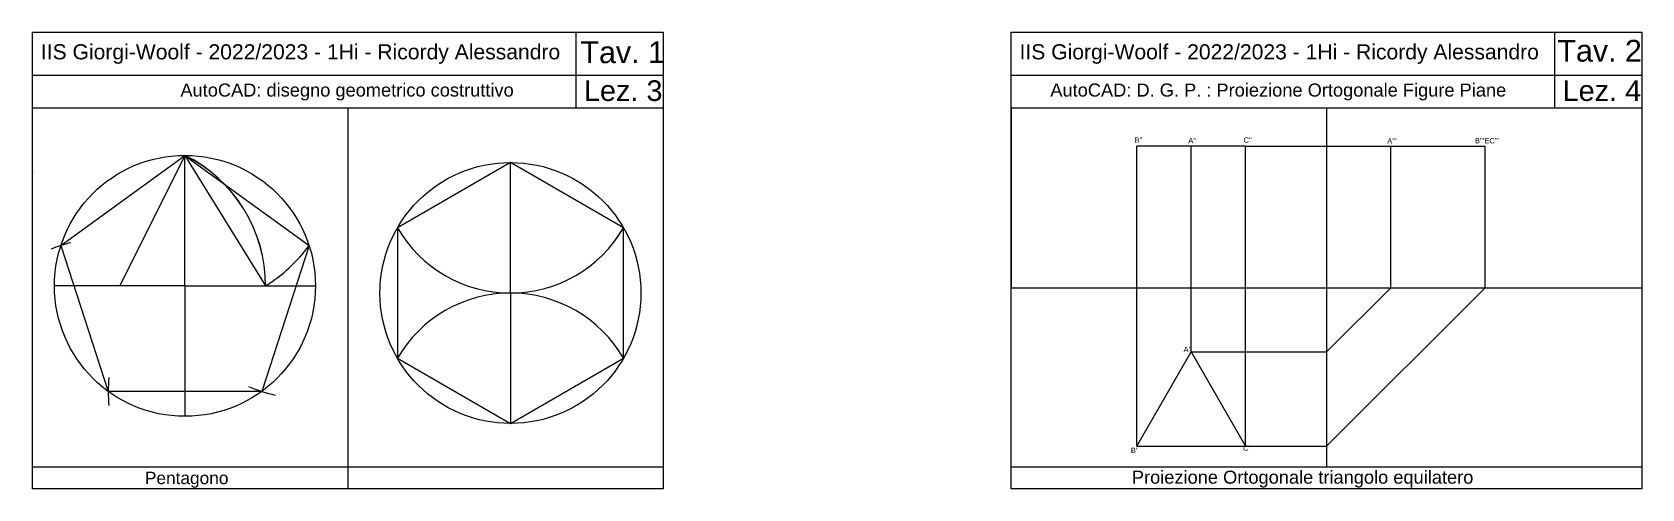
# Model space of a CAD drawing. Header units: millimetres. Extents: x 2100 to 2840, y 1590 to 1800.
import ezdxf

# ---------------------------------------------------------------- set-up
doc = ezdxf.new("R2010")
doc.units = ezdxf.units.MM
doc.styles.get("Standard").update_dxf_attribs({"font": 'arial.ttf'})

msp = doc.modelspace()

# ---------------------------------------------------------------- linework, layer by layer
for p, q in [((2100.2, 1799.96), (2390.2, 1799.96)), ((2100.2, 1589.96), (2100.2, 1799.96)), ((2350.13, 1799.96), (2350.13, 1764.96)), ((2390.2, 1799.96), (2390.2, 1589.96)), ((2390.2, 1799.96), (2390.2, 1597.96)), ((2550.2, 1799.96), (2840.2, 1799.96)), ((2550.2, 1589.96), (2550.2, 1799.96)), ((2800.13, 1799.96), (2800.13, 1764.96)), ((2840.2, 1799.96), (2840.2, 1589.96)), ((2390.2, 1779.96), (2100.2, 1779.96)), ((2840.2, 1779.96), (2550.2, 1779.96)), ((2390.2, 1764.96), (2100.2, 1764.96)), ((2840.2, 1764.96), (2550.2, 1764.96)), ((2550.2, 1764.96), (2550.2, 1682.46)), ((2607.99, 1609.55), (2607.99, 1747.49)), ((2632.94, 1652.89), (2632.94, 1747.49)), ((2657.99, 1609.55), (2657.99, 1747.49)), ((2657.99, 1747.49), (2724.77, 1747.49)), ((2724.77, 1682.46), (2724.77, 1747.49)), ((2768.11, 1682.46), (2768.11, 1747.49)), ((2170.34, 1743.29), (2140.34, 1683.29)), ((2170.34, 1683.29), (2170.34, 1743.29)), ((2170.34, 1743.29), (2207.43, 1683.29)), ((2320, 1680), (2320, 1740)), ((2170.34, 1683.29), (2110.34, 1683.29)), ((2170.34, 1683.29), (2230.34, 1683.29)), ((2170.34, 1683.29), (2170.34, 1623.29)), ((2550.2, 1682.46), (2840.2, 1682.46)), ((2695.2, 1682.46), (2724.77, 1682.46)), ((2724.77, 1682.46), (2695.2, 1652.89)), ((2695.2, 1682.46), (2768.11, 1682.46)), ((2768.11, 1682.46), (2695.2, 1609.55)), ((2320, 1680), (2320, 1620)), ((2632.94, 1652.89), (2695.2, 1652.89)), ((2657.99, 1609.55), (2695.2, 1609.55)), ((2390.2, 1599.96), (2100.2, 1599.96)), ((2840.2, 1599.96), (2550.2, 1599.96)), ((2390.2, 1589.96), (2100.2, 1589.96)), ((2840.2, 1589.96), (2550.2, 1589.96))]:
    msp.add_line(p, q)
at = {"color": 7}
for p, q in [((2245.2, 1764.96), (2245.2, 1599.96)), ((2695.2, 1764.96), (2695.2, 1599.96)), ((2320, 1680), (2320, 1680)), ((2320, 1680), (2320, 1680)), ((2320, 1680), (2320, 1680)), ((2320, 1680), (2320, 1680)), ((2320, 1680), (2320, 1680)), ((2245.2, 1599.96), (2245.2, 1589.96))]:
    msp.add_line(p, q, dxfattribs=at)
at = {"color": 140}
for p, q in [((2657.99, 1747.49), (2607.99, 1747.49)), ((2724.77, 1747.49), (2768.11, 1747.49)), ((2607.99, 1609.55), (2632.94, 1652.89)), ((2632.94, 1652.89), (2657.99, 1609.55)), ((2607.99, 1609.55), (2657.99, 1609.55))]:
    msp.add_line(p, q, dxfattribs=at)
at = {"color": 240, "true_color": 0xed1f24}
for p, q in [((2113.28, 1701.83), (2170.34, 1743.29)), ((2113.28, 1701.83), (2135.08, 1634.75)), ((2227.41, 1701.83), (2205.61, 1634.75)), ((2205.61, 1634.75), (2135.08, 1634.75))]:
    msp.add_line(p, q, dxfattribs=at)
at = {"color": 1}
msp.add_line((2170.34, 1743.29), (2227.41, 1701.83), dxfattribs=at)
at = {"color": 242, "true_color": 0xcd2027}
for p, q in [((2320, 1740), (2268.04, 1710)), ((2320, 1740), (2320, 1740)), ((2371.96, 1710), (2320, 1740)), ((2268.04, 1710), (2268.04, 1650)), ((2371.96, 1650), (2371.96, 1710)), ((2320, 1680), (2320, 1680)), ((2268.04, 1650), (2320, 1620)), ((2320, 1620), (2371.96, 1650))]:
    msp.add_line(p, q, dxfattribs=at)
at = {"color": 18, "true_color": 0x000000}
for p, q in [((2390.2, 1597.96), (2390.2, 1597.96)), ((2840.2, 1597.96), (2840.2, 1597.96))]:
    msp.add_line(p, q, dxfattribs=at)
msp.add_circle((2170.34, 1683.29), 60)
at = {"color": 7}
msp.add_circle((2320, 1680), 60, dxfattribs=at)
for centre, radius, start, end in [((2140.74, 1683.54), 66.69, 359.79083, 63.64412), ((2140.34, 1683.29), 67.08, 360, 63.43495), ((2227.41, 1701.83), 70.53, 143.99998, 144.00015), ((2140.34, 1683.29), 67.08, 126.75328, 126.8699), ((2170.34, 1743.29), 70.53, 185.15242, 186.06129), ((2320, 1740), 60, 210, 330), ((2135.08, 1634.75), 70.53, 104.09576, 111.90442), ((2205.61, 1634.75), 70.53, 91.48097, 91.53069), ((2170.34, 1743.29), 70.53, 301.71747, 324), ((2320, 1620), 60, 30, 150), ((2205.61, 1634.75), 70.53, 174.73671, 185.26339), ((2227.41, 1701.83), 70.53, 246.76081, 257.23922), ((2135.08, 1634.75), 70.53, 330.18951, 330.44034)]:
    msp.add_arc(centre, radius, start, end)

# ---------------------------------------------------------------- texts
at = {"color": 242, "true_color": 0xcd2027, "attachment_point": 1}
for s, width, gutter_width, heights, insert, char_height in [('\\A1;{\\C256;IIS Giorgi-Woolf - 2022/2023 - 1Hi - Ricordy Alessandro\\P }', 694.1307, 34.72, [0], (2104.09, 1794.41), 6.9434), ('{\\C256;Tav. 1}', 37.7535, 12.5, [18.46], (2352.19, 1795.71), 10), ('\\A1;{\\C256;IIS Giorgi-Woolf - 2022/2023 - 1Hi - Ricordy Alessandro\\P }', 694.1307, 34.72, [0], (2554.09, 1794.41), 6.9434), ('{\\C256;Lez. 3}', 37.2652, 12.5, [0], (2353.76, 1777.82), 9.5), ('{\\C256;Lez. 4}', 37.2652, 12.5, [0], (2803.76, 1777.82), 9.5), ('\\pxqc;{\\C256;Pentagono}', 326.2607, 28.41, [20.07], (2008, 1597.79), 5.6818)]:
    msp.add_mtext_dynamic_manual_height_columns(s, width=width, gutter_width=gutter_width, heights=heights, dxfattribs=dict(at, insert=insert, char_height=char_height))
at = {"attachment_point": 1}
for s, width, heights, insert, char_height in [('Tav. 2', 39.7583, [15.31], (2801.41, 1796.43), 10), ("B''", 6.9714, [0], (2606.9, 1751.57), 2.5), ("A''", 6.9714, [0], (2631.65, 1751.35), 2.5), ("C''", 6.9714, [0], (2657.05, 1751.57), 2.5), ("A'''", 6.9714, [0], (2723.15, 1751.17), 2.5), ("B'''EC'''", 24.4942, [0], (2763.45, 1751.3), 2.5), ("A'", 6.9714, [0], (2629.49, 1655.33), 2.5), ("B'", 6.9714, [0], (2605.26, 1608.91), 2.5), ("C'", 6.9714, [0], (2656.87, 1609.94), 2.5), ('Proiezione Ortogonale triangolo equilatero', 290, [0], (2605.74, 1598.31), 6)]:
    msp.add_mtext_dynamic_manual_height_columns(s, width=width, gutter_width=12.5, heights=heights, dxfattribs=dict(at, insert=insert, char_height=char_height))
at = {"color": 18, "true_color": 0x000000, "char_height": 6, "attachment_point": 1}
for s, insert in [('{\\C256;AutoCAD: disegno geometrico costruttivo}', (2168.24, 1776.35)), ('{\\C256;AutoCAD: D. G. P. : Proiezione Ortogonale Figure Piane}', (2568.24, 1776.35))]:
    msp.add_mtext_dynamic_manual_height_columns(s, width=265.4324, gutter_width=12.5, heights=[7.54], dxfattribs=dict(at, insert=insert))

doc.saveas('drawing.dxf')
